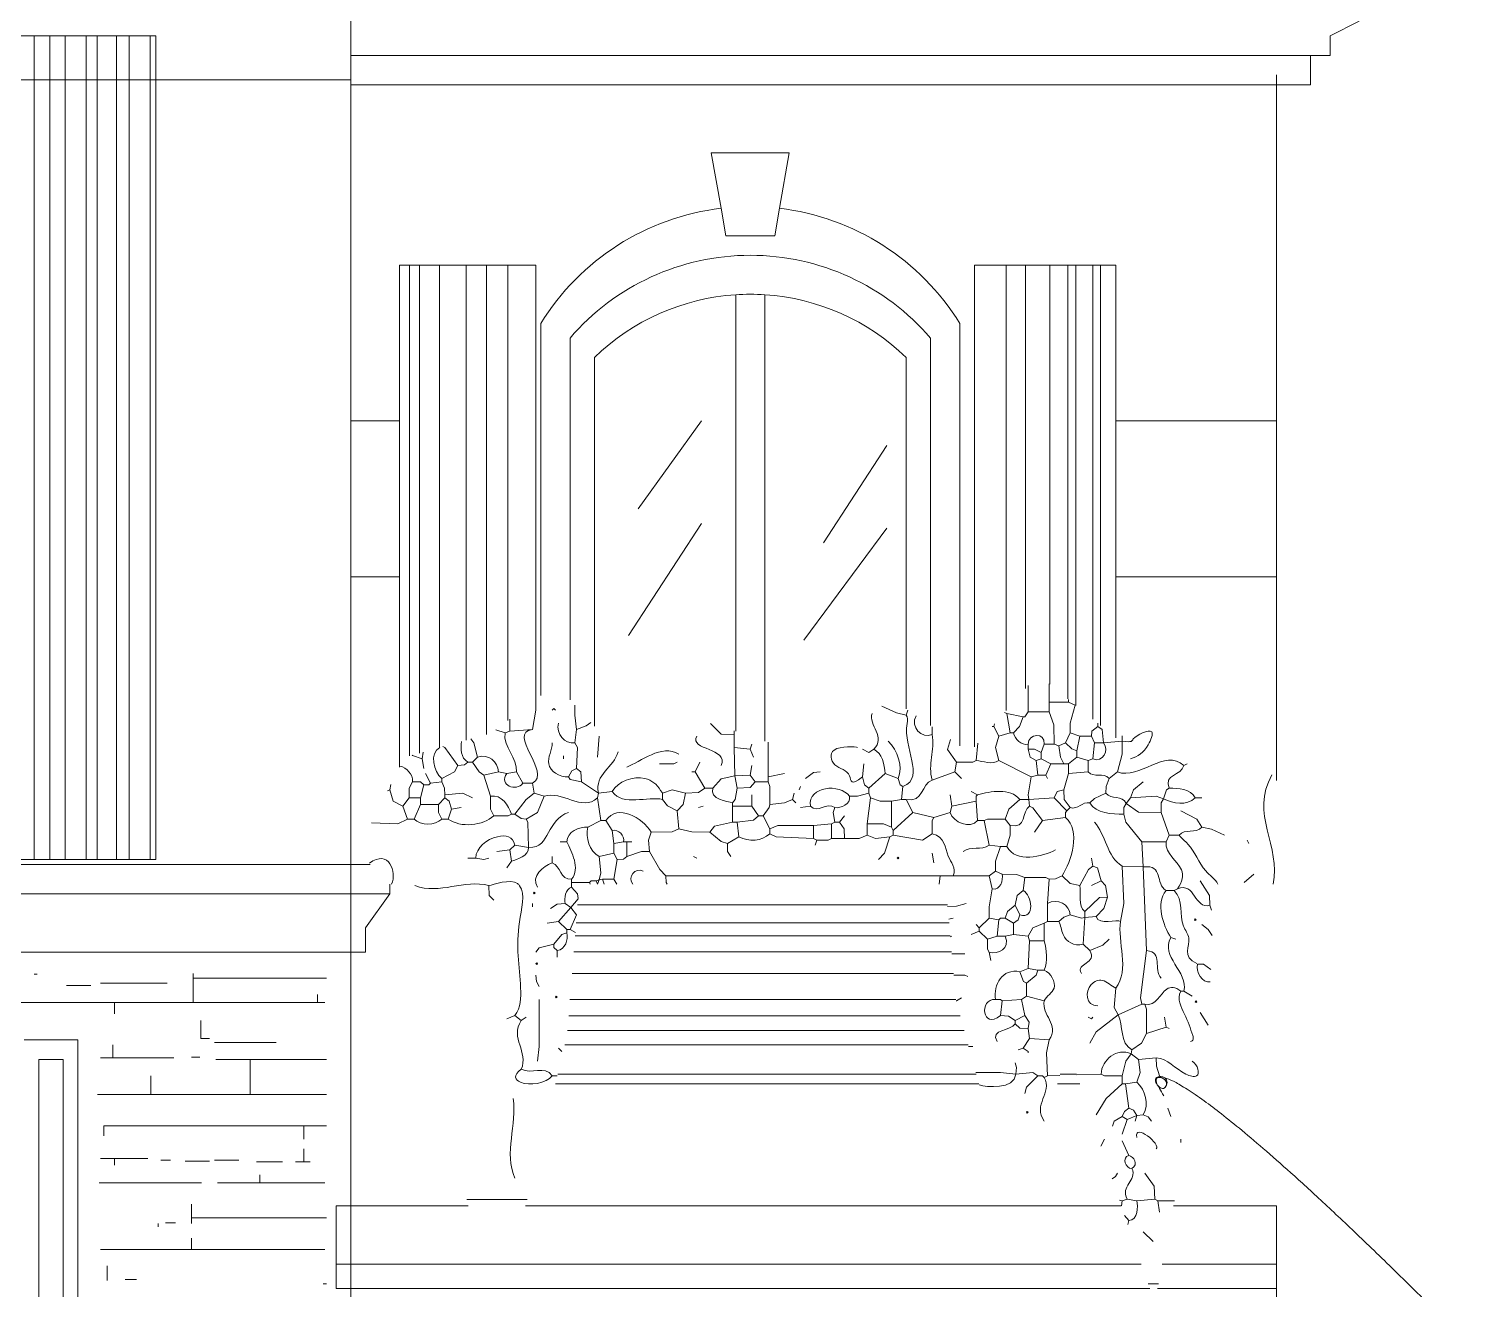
# Model space of a CAD drawing. Header units: millimetres. Extents: x 0 to 19989, y 0 to 8213.
# Drawn here: x 16492 to 19811, y 2804 to 5730 of the extents above; entities that cross this region are included whole.
import ezdxf

# ---------------------------------------------------------------- set-up
doc = ezdxf.new("R2010")
doc.units = ezdxf.units.MM
for name, color, linetype, lineweight in [('ARCH', 7, 'Continuous', 13), ('GLASS', 7, 'Continuous', 13), ('LOUVERS', 7, 'Continuous', 13), ('MASONRY', 7, 'Continuous', 13), ('PLANTS', 94, 'Continuous', 13), ('WINDOWS', 7, 'Continuous', 13)]:
    doc.layers.add(name, color=color, linetype=linetype, lineweight=lineweight)

msp = doc.modelspace()

# ---------------------------------------------------------------- linework, layer by layer
at = {"layer": 'ARCH', "color": 7, "lineweight": 13}
for p, q in [((17239.8, 5746.6), (17239.8, 5667.4)), ((19581.4, 5746.6), (19513.6, 5712.7)), ((19513.6, 5712.7), (19513.6, 5667.4)), ((17239.8, 5667.4), (19468.3, 5667.4)), ((17239.8, 5667.4), (17239.8, 5622.2)), ((19513.6, 5667.4), (19468.3, 5667.4)), ((19468.3, 5667.4), (19468.3, 5599.5)), ((16442.3, 5610.9), (16504.5, 5610.9)), ((16504.5, 5610.9), (16540.9, 5610.9)), ((16540.9, 5610.9), (16576.7, 5610.9)), ((16576.7, 5610.9), (16625.6, 5610.9)), ((16625.6, 5610.9), (16650.9, 5610.9)), ((16650.9, 5610.9), (16696.2, 5610.9)), ((16696.2, 5610.9), (16725.4, 5610.9)), ((16725.4, 5610.9), (16773.8, 5610.9)), ((16773.8, 5610.9), (16787.3, 5610.9)), ((16787.3, 5610.9), (17239.8, 5610.9)), ((17239.8, 5622.2), (17239.8, 5610.9)), ((17239.8, 5610.9), (17239.8, 5599.5)), ((19389.1, 5622.2), (19389.1, 5599.5)), ((17239.8, 5599.5), (17239.8, 4819)), ((19389.1, 5599.5), (17239.8, 5599.5)), ((19389.1, 5599.5), (19389.1, 4819)), ((19468.3, 5599.5), (19389.1, 5599.5)), ((17239.8, 4819), (17239.8, 4457)), ((17239.8, 4819), (17352.9, 4819)), ((19015.8, 4819), (19389.1, 4819)), ((19389.1, 4819), (19389.1, 4457)), ((17239.8, 4457), (17239.8, 3789.6)), ((17239.8, 4457), (17352.9, 4457)), ((19015.8, 4457), (19389.1, 4457)), ((19389.1, 4457), (19389.1, 3984.5)), ((15998.3, 3789.6), (17239.8, 3789.6)), ((17239.8, 3789.6), (17239.8, 3721.7)), ((17239.8, 3789.6), (17285.1, 3789.6)), ((17239.8, 3721.7), (15938.9, 3721.7)), ((17239.8, 3721.7), (17239.8, 3597.3)), ((17330.3, 3721.7), (17239.8, 3721.7)), ((17273.8, 3642.5), (17330.3, 3721.7)), ((17330.3, 3744.3), (17330.3, 3721.7)), ((17766.3, 3696.1), (18625.1, 3696.1)), ((17763, 3654.6), (18628.8, 3654.6)), ((17273.8, 3586), (17273.8, 3642.5)), ((17760.6, 3624.1), (18631.5, 3624.1)), ((15938.9, 3586), (17239.8, 3586)), ((17239.8, 3597.3), (17239.8, 3586)), ((17239.8, 3586), (17239.8, 2997.7)), ((17239.8, 3586), (17273.8, 3586)), ((17757.6, 3586.8), (18634.8, 3586.8)), ((17753.6, 3536.9), (18639.3, 3536.9)), ((17748.8, 3476.6), (18644.7, 3476.6)), ((17745.8, 3438.5), (18655, 3438.5)), ((17743, 3404.4), (18664.3, 3404.4)), ((16481.9, 3382.4), (16606.3, 3382.4)), ((16606.3, 3382.4), (16606.3, 2533.9)), ((17736.9, 3371.4), (18673.3, 3371.4)), ((16515.8, 3337.1), (16572.4, 3337.1)), ((16515.8, 2590.5), (16515.8, 3337.1)), ((16572.4, 3337.1), (16572.4, 2590.5)), ((17720.3, 3303.2), (18692, 3303.2)), ((18887.2, 3303.2), (18924.6, 3303.2)), ((18698.2, 3280.5), (17714.8, 3280.5)), ((18932.3, 3280.5), (18881, 3280.5)), ((17205.9, 2997.7), (17239.8, 2997.7)), ((17205.9, 2862), (17205.9, 2997.7)), ((17239.8, 2997.7), (17512.6, 2997.7)), ((17239.8, 2997.7), (17239.8, 2862)), ((17645.8, 2997.7), (19028.8, 2997.7)), ((19150, 2997.7), (19389.1, 2997.7)), ((19389.1, 2997.7), (19389.1, 2862)), ((17205.9, 2805.4), (17205.9, 2862)), ((17205.9, 2862), (17239.8, 2862)), ((17239.8, 2862), (19075.3, 2862)), ((17239.8, 2862), (17239.8, 2805.4)), ((19123.8, 2862), (19389.1, 2862)), ((19389.1, 2862), (19389.1, 2805.4)), ((17239.8, 2805.4), (17205.9, 2805.4)), ((17239.8, 2805.4), (17239.8, 2047.5)), ((19094.7, 2805.4), (17239.8, 2805.4)), ((19389.1, 2805.4), (19112.9, 2805.4)), ((19389.1, 2805.4), (19389.1, 2047.5))]:
    msp.add_line(p, q, dxfattribs=at)
at = {"layer": 'GLASS', "color": 7, "lineweight": 13}
for p, q in [((17907.2, 4615.4), (18054.3, 4819)), ((18337.1, 4536.2), (18484.2, 4762.4)), ((17884.6, 4321.3), (18054.3, 4581.4)), ((18291.9, 4310), (18484.2, 4570.1))]:
    msp.add_line(p, q, dxfattribs=at)
at = {"layer": 'LOUVERS', "color": 7, "lineweight": 13}
for p, q in [((16442.3, 5712.7), (16504.5, 5712.7)), ((16504.5, 5712.7), (16540.9, 5712.7)), ((16504.5, 5712.7), (16504.5, 5610.9)), ((16540.9, 5712.7), (16576.7, 5712.7)), ((16540.9, 5712.7), (16540.9, 5610.9)), ((16576.7, 5712.7), (16625.6, 5712.7)), ((16576.7, 5712.7), (16576.7, 5610.9)), ((16625.6, 5712.7), (16650.9, 5712.7)), ((16625.6, 5712.7), (16625.6, 5610.9)), ((16650.9, 5712.7), (16696.2, 5712.7)), ((16650.9, 5712.7), (16650.9, 5610.9)), ((16696.2, 5712.7), (16725.4, 5712.7)), ((16696.2, 5712.7), (16696.2, 5610.9)), ((16725.4, 5712.7), (16773.8, 5712.7)), ((16725.4, 5712.7), (16725.4, 5610.9)), ((16773.8, 5712.7), (16787.3, 5712.7)), ((16773.8, 5712.7), (16773.8, 5610.9)), ((16787.3, 5712.7), (16787.3, 5610.9)), ((16504.5, 5610.9), (16504.5, 3800.9)), ((16540.9, 5610.9), (16540.9, 3800.9)), ((16576.7, 5610.9), (16576.7, 3800.9)), ((16625.6, 5610.9), (16625.6, 3800.9)), ((16650.9, 5610.9), (16650.9, 3800.9)), ((16696.2, 5610.9), (16696.2, 3800.9)), ((16725.4, 5610.9), (16725.4, 3800.9)), ((16773.8, 5610.9), (16773.8, 3800.9)), ((16787.3, 5610.9), (16787.3, 3800.9)), ((17352.9, 5181), (17376.1, 5181)), ((17352.9, 4819), (17352.9, 5181)), ((17376.1, 5181), (17399.2, 5181)), ((17376.1, 5181), (17376.1, 4041.7)), ((17399.2, 5181), (17445.5, 5181)), ((17399.2, 5181), (17399.2, 4048.2)), ((17445.5, 5181), (17508.1, 5181)), ((17445.5, 5181), (17445.5, 4061)), ((17508.1, 5181), (17554.8, 5181)), ((17508.1, 5181), (17508.1, 4078.4)), ((17554.8, 5181), (17604.8, 5181)), ((17554.8, 5181), (17554.8, 4091.4)), ((17604.8, 5181), (17669.7, 5181)), ((17604.8, 5181), (17604.8, 4123.5)), ((17669.7, 5181), (17669.7, 4173.3)), ((18687.8, 5181), (18761.6, 5181)), ((18687.8, 4062.7), (18687.8, 5181)), ((18761.6, 5181), (18806.1, 5181)), ((18761.6, 5181), (18761.6, 4147)), ((18806.1, 5181), (18862.6, 5181)), ((18806.1, 5181), (18806.1, 4197.9)), ((18862.6, 5181), (18904.4, 5181)), ((18862.6, 5181), (18862.6, 4208.2)), ((18904.4, 5181), (18923.6, 5181)), ((18904.4, 5181), (18904.4, 4174.2)), ((18923.6, 5181), (18962.5, 5181)), ((18923.6, 5181), (18923.6, 4158.7)), ((18962.5, 5181), (18980.4, 5181)), ((18962.5, 5181), (18962.5, 4127)), ((18980.4, 5181), (19015.8, 5181)), ((18980.4, 5181), (18980.4, 4112.5)), ((19015.8, 5181), (19015.8, 4819)), ((17352.9, 4457), (17352.9, 4819)), ((19015.8, 4819), (19015.8, 4457)), ((17352.9, 4015.8), (17352.9, 4457)), ((19015.8, 4457), (19015.8, 4083.7)), ((16504.5, 3800.9), (16442.3, 3800.9)), ((16540.9, 3800.9), (16504.5, 3800.9)), ((16576.7, 3800.9), (16540.9, 3800.9)), ((16625.6, 3800.9), (16576.7, 3800.9)), ((16650.9, 3800.9), (16625.6, 3800.9)), ((16696.2, 3800.9), (16650.9, 3800.9)), ((16725.4, 3800.9), (16696.2, 3800.9)), ((16773.8, 3800.9), (16725.4, 3800.9)), ((16787.3, 3800.9), (16773.8, 3800.9))]:
    msp.add_line(p, q, dxfattribs=at)
at = {"layer": 'MASONRY', "color": 7, "lineweight": 13}
for p, q in [((16504.5, 3535.1), (16512.1, 3535.1)), ((16874.1, 3525.6), (16874.1, 3537)), ((16874.1, 3525.6), (16874.1, 3469.1)), ((17183.3, 3525.6), (16874.1, 3525.6)), ((16636.5, 3508.7), (16579.9, 3508.7)), ((16659.1, 3514.3), (16813.7, 3514.3)), ((17162.5, 3469.1), (17162.5, 3487.9)), ((16691.2, 3469.1), (16097.3, 3469.1)), ((16691.2, 3469.1), (16691.2, 3442.7)), ((16691.2, 3469.1), (16874.1, 3469.1)), ((17162.5, 3469.1), (16874.1, 3469.1)), ((17162.5, 3469.1), (17179.5, 3469.1)), ((16891.6, 3427.6), (16891.6, 3386.1)), ((16891.6, 3386.1), (16911.8, 3386.1)), ((16687.4, 3340.9), (16687.4, 3371)), ((16923.1, 3376.7), (17066.4, 3376.7)), ((16659.1, 3340.9), (16687.4, 3340.9)), ((16687.4, 3340.9), (16828.8, 3340.9)), ((16889.1, 3342.8), (16870.3, 3342.8)), ((17006, 3337.1), (16926.8, 3337.1)), ((17006, 3337.1), (17006, 3256.2)), ((17006, 3337.1), (17183.3, 3337.1)), ((16776, 3299.4), (16776, 3256.2)), ((16749.6, 3256.2), (16651.6, 3256.2)), ((16776, 3256.2), (16749.6, 3256.2)), ((17006, 3256.2), (16776, 3256.2)), ((17006, 3256.2), (17032.4, 3256.2)), ((17032.4, 3256.2), (17183.3, 3256.2)), ((16715.7, 3182.8), (16666.7, 3182.8)), ((16666.7, 3182.8), (16666.7, 3159.9)), ((16806.2, 3182.8), (16715.7, 3182.8)), ((17130.5, 3182.8), (16806.2, 3182.8)), ((17130.5, 3182.8), (17130.5, 3152.3)), ((17130.5, 3182.8), (17183.3, 3182.8)), ((17130.5, 3129.7), (17130.5, 3099.5)), ((16691.2, 3107.1), (16659.1, 3107.1)), ((16691.2, 3092), (16691.2, 3107.1)), ((16768.5, 3107.1), (16691.2, 3107.1)), ((16821.3, 3103.3), (16798.6, 3103.3)), ((16855.2, 3101.4), (16911.8, 3101.4)), ((16923.1, 3103.3), (16979.6, 3103.3)), ((17021.1, 3099.5), (17081.4, 3099.5)), ((17130.5, 3099.5), (17111.6, 3099.5)), ((17145.5, 3099.5), (17130.5, 3099.5)), ((17028.7, 3050.5), (17028.7, 3069.4)), ((16892.9, 3050.5), (16655.4, 3050.5)), ((17028.7, 3050.5), (16930.6, 3050.5)), ((17028.7, 3050.5), (17179.5, 3050.5)), ((16870.3, 2969.5), (16870.3, 3001.5)), ((16793, 2956.3), (16793, 2948.7)), ((16832.6, 2958.1), (16810, 2958.1)), ((16870.3, 2969.5), (16870.3, 2956.3)), ((17183.3, 2969.5), (16870.3, 2969.5)), ((16870.3, 2922.3), (16870.3, 2895.9)), ((16659.1, 2895.9), (16870.3, 2895.9)), ((17179.5, 2895.9), (16870.3, 2895.9)), ((16674.2, 2858.2), (16674.2, 2824.3)), ((16715.7, 2826.2), (16742.1, 2826.2)), ((17183.3, 2816.7), (17175.7, 2816.7))]:
    msp.add_line(p, q, dxfattribs=at)
at = {"layer": 'PLANTS', "color": 94, "lineweight": 13}
for points in [[(18812.2, 4144), (18812.2, 4204.9)], [(18861.2, 4209.3), (18861.2, 4166.7)], [(17662.1, 4102.6), (17669.7, 4147.8), (17669.7, 4173.3)], [(17714.9, 4147.8), (17711.2, 4151.6), (17707.4, 4147.8)], [(17764, 4102.6), (17760.2, 4136.5), (17760.2, 4159.4)], [(18472.8, 4157.2), (18506.8, 4141.3), (18529.4, 4136.5)], [(18906.5, 4166.7), (18861.2, 4166.7)], [(18861.2, 4144), (18861.2, 4166.7)], [(18906.5, 4172.6), (18906.5, 4166.7)], [(18921.6, 4159.1), (18906.5, 4166.7)], [(18921.6, 4159.1), (18910.4, 4117.6), (18910.3, 4095)], [(17609.3, 4126.9), (17609.3, 4098.8)], [(17764, 4102.6), (17786.6, 4111.2), (17797.1, 4119.6)], [(18129.7, 4091.3), (18099.5, 4092.5), (18075, 4117)], [(18533.3, 4148.2), (18529.4, 4136.5)], [(18763.2, 4140.3), (18757.4, 4142.2)], [(18763.2, 4140.3), (18800.9, 4132.7)], [(18770.7, 4095), (18763.2, 4140.3)], [(18800.9, 4132.7), (18792.3, 4110.1), (18778.3, 4095)], [(18800.9, 4132.7), (18804.7, 4132.7), (18812.2, 4144)], [(18812.2, 4144), (18861.2, 4144)], [(18872.6, 4068.6), (18872.4, 4113.9), (18861.2, 4144)], [(18974.4, 4110.1), (18974.4, 4117.4)], [(17598, 4095), (17576.9, 4102)], [(17598, 4095), (17609.3, 4098.8)], [(17662.1, 4102.6), (17609.3, 4098.8)], [(17764, 4102.6), (17760.2, 4072.4)], [(17813, 4038.5), (17816.7, 4087.5)], [(18129.7, 4091.3), (18129.7, 4100.1)], [(18129.7, 4091.3), (18129.7, 4061.1)], [(18589.7, 4091.3), (18589.7, 4109.4)], [(18729.3, 4110.1), (18733, 4110.1)], [(18733, 4110.1), (18734.3, 4115.9)], [(18733, 4110.1), (18744.3, 4087.5)], [(18744.3, 4087.5), (18737.1, 4061.1), (18744.3, 4030.9)], [(18770.7, 4095), (18744.3, 4087.5)], [(18770.7, 4095), (18778.3, 4095)], [(18910.3, 4095), (18898.9, 4072.4)], [(18910.3, 4095), (18932.9, 4087.5)], [(18932.9, 4087.5), (18925.3, 4053.5)], [(18959.3, 4087.5), (18932.9, 4087.5)], [(18974.4, 4110.1), (18960.5, 4098.8), (18959.3, 4087.5)], [(18966.8, 4072.4), (18959.3, 4087.5)], [(18974.4, 4110.1), (18984.5, 4102.6), (18987.6, 4072.4)], [(19030.9, 4088), (19030.9, 4076.2)], [(17405.7, 4034.7), (17407.9, 4050.6)], [(17453.8, 4063.3), (17458.4, 4060.9), (17488.7, 4019.6)], [(17533.9, 4038.5), (17525.3, 4072.4), (17518.7, 4081.4)], [(17760.2, 4072.4), (17766.5, 4061.1), (17764, 4012.1)], [(18129.7, 4061.1), (18167.4, 4057.3)], [(18131.6, 3995.1), (18129.7, 4061.1)], [(18171.2, 4068.6), (18167.4, 4057.3)], [(18175, 4038.5), (18167.4, 4057.3)], [(18208.9, 3993.2), (18208.9, 4008.3), (18209, 4073.6)], [(18454, 4057.3), (18442.7, 4049.9), (18427.6, 4057.3)], [(18646.3, 4027.1), (18624.9, 4056.5), (18632.5, 4080)], [(18695.4, 4071.4), (18691.6, 4030.9)], [(18812.2, 4057.3), (18812.2, 4068.6)], [(18812.2, 4057.3), (18827.3, 4057.2), (18842.4, 4049.8)], [(18812.2, 4057.3), (18817, 4038.6), (18831.1, 4030.9)], [(18842.4, 4049.8), (18849.9, 4068.6)], [(18872.6, 4068.6), (18849.9, 4068.6)], [(18872.6, 4068.6), (18883.9, 4064.9)], [(18883.9, 4064.9), (18898.9, 4072.4)], [(18895.2, 4023.4), (18887.8, 4038.5), (18883.9, 4064.9)], [(18898.9, 4072.4), (18914, 4058.4), (18925.3, 4053.5)], [(18925.3, 4038.5), (18925.3, 4053.5)], [(18966.8, 4072.4), (18963, 4034.7)], [(18966.8, 4072.4), (18987.6, 4072.4)], [(18987.6, 4072.4), (19030.9, 4076.2)], [(19019.6, 4004.5), (19030.8, 4046), (19030.9, 4076.2)], [(17405.7, 4034.7), (17383.3, 4042.4), (17382.6, 4043.6)], [(17405.7, 4034.7), (17409.5, 4012.1)], [(17451, 3989.4), (17481, 4004.7), (17488.7, 4019.6)], [(17511.3, 4027.1), (17503.8, 4020.8), (17488.7, 4019.6)], [(17522.6, 4027.1), (17511.3, 4027.1)], [(17533.9, 4038.5), (17522.6, 4027.1)], [(17549, 3997), (17537.9, 4004.5), (17522.6, 4027.1)], [(17733.8, 4042.2), (17733.8, 4034.7)], [(17997.7, 4027.1), (17990.2, 4023.5), (17956.3, 4023.4)], [(18039.2, 4004.5), (18050.5, 4027.1)], [(18171.2, 4019.6), (18167.4, 3997)], [(18427.6, 3993.2), (18431.4, 4023.4)], [(18642.5, 4004.5), (18646.3, 4027.1)], [(18691.6, 4030.9), (18684, 4027.3), (18646.3, 4027.1)], [(18744.3, 4030.9), (18819.8, 3993.2)], [(18831.1, 4030.9), (18842.4, 4034.7)], [(18834.8, 3997), (18831.1, 4030.9)], [(18842.4, 4049.8), (18842.4, 4034.7)], [(18865, 4023.4), (18842.4, 4034.7)], [(18865, 4023.4), (18853.7, 3997)], [(18895.2, 4023.4), (18865, 4023.4)], [(18895.2, 4023.4), (18906.5, 4023.4)], [(18925.3, 4038.5), (18906.5, 4023.4)], [(18906.5, 4023.4), (18906.5, 4000.8)], [(18951.7, 4030.9), (18925.3, 4038.5)], [(18951.7, 4030.9), (18963, 4034.7)], [(18951.7, 4030.9), (18951.7, 4004.5)], [(19181.7, 4023.4), (19174.2, 4019.6)], [(17413.3, 4000.8), (17424.6, 3978.1)], [(17451, 3981.9), (17451, 3989.4)], [(17549, 3997), (17583, 4004.5)], [(17549, 3997), (17564.1, 3948)], [(17601.8, 4000.8), (17583, 4004.5)], [(17624.4, 4004.5), (17601.8, 4000.8)], [(17624.4, 4004.5), (17639.5, 3978.1)], [(17764, 4012.1), (17752.8, 4007.2), (17745.1, 3993.2)], [(17775.3, 3981.9), (17749, 3986.9), (17745.1, 3993.2)], [(17775.3, 3981.9), (17774.1, 4004.5), (17764, 4012.1)], [(18031.7, 4004.5), (18039.2, 4004.5)], [(18061.8, 3966.8), (18039.2, 4004.5)], [(18131.6, 3995.1), (18099.5, 3988.2), (18080.7, 3966.8)], [(18131.6, 3995.1), (18167.4, 3997)], [(18131.6, 3995.1), (18137.3, 3966.8)], [(18167.4, 3997), (18178.7, 3981.9)], [(18208.9, 3993.2), (18246.6, 4000.8)], [(18208.9, 3993.2), (18208.9, 3981.9)], [(18329.6, 4004.5), (18314.5, 4003.5), (18295.6, 3989.4)], [(18427.6, 3993.2), (18432.6, 3974.4), (18442.7, 3966.8)], [(18480.4, 4000.8), (18442.7, 3966.8)], [(18480.4, 4000.8), (18510.6, 3989.4)], [(18510.6, 3989.4), (18515.5, 3974.5), (18521.9, 3970.6)], [(18642.5, 4004.5), (18589.7, 3985.7)], [(18642.5, 4004.5), (18657.6, 3989.4)], [(18814.1, 3940.4), (18812.4, 3951.7), (18819.8, 3993.2)], [(18834.8, 3997), (18819.8, 3993.2)], [(18834.8, 3997), (18853.7, 3997)], [(18857.5, 3989.4), (18853.7, 3997)], [(18895.2, 3963), (18906.5, 4000.8)], [(18951.7, 4004.5), (18906.5, 4000.8)], [(18993.2, 3955.5), (18993.4, 3970.6), (19000.8, 3989.4)], [(19019.6, 4004.5), (19000.8, 3989.4)], [(17325.3, 3960.5), (17330.3, 3963)], [(17332.8, 3975.6), (17330.3, 3963)], [(17360.5, 3925.3), (17338, 3936.7), (17330.3, 3963)], [(17375.6, 3944.2), (17375.7, 3966.8), (17383.1, 3981.9)], [(17409.5, 3974.4), (17402, 3981.7), (17383.1, 3981.9)], [(17409.5, 3974.4), (17402, 3944.2)], [(17409.5, 3974.4), (17420.8, 3974.4), (17424.6, 3978.1)], [(17451, 3981.9), (17424.6, 3978.1)], [(17451, 3981.9), (17457.5, 3966.8), (17458.5, 3951.7)], [(17522.6, 3944.2), (17500, 3955.4), (17458.5, 3951.7)], [(17458.5, 3944.2), (17458.5, 3951.7)], [(17665.9, 3955.5), (17647.2, 3940.4), (17620.7, 3906.5)], [(17662.1, 3978.1), (17639.5, 3978.1)], [(17662.1, 3978.1), (17665.9, 3955.5)], [(17665.9, 3955.5), (17688.5, 3948)], [(17814.9, 3955.5), (17775.3, 3981.9)], [(17814.9, 3955.5), (17813, 3944.2)], [(17814.9, 3955.5), (17846.9, 3959.3)], [(18016.6, 3955.5), (17986.4, 3963), (17963.8, 3955.5)], [(17963.8, 3940.4), (17963.8, 3955.5)], [(18016.6, 3955.5), (18011.6, 3929.1), (17997.7, 3914)], [(18016.6, 3955.5), (18046.8, 3956.6), (18061.8, 3966.8)], [(18061.8, 3966.8), (18080.7, 3966.8)], [(18137.3, 3966.8), (18132.3, 3940.4), (18125.9, 3932.9)], [(18137.3, 3966.8), (18167.3, 3968), (18178.7, 3981.9)], [(18171.2, 3951.7), (18171.2, 3925.3)], [(18208.9, 3981.9), (18178.7, 3981.9)], [(18212.7, 3929.1), (18212.5, 3970.6), (18208.9, 3981.9)], [(18269.2, 3955.5), (18265.5, 3940.4)], [(18284.3, 3970.6), (18280.5, 3963)], [(18442.7, 3955.5), (18416.3, 3948.1), (18397.4, 3948)], [(18442.7, 3955.5), (18442.7, 3966.8)], [(18446.5, 3944.2), (18442.7, 3955.5)], [(18518.1, 3940.4), (18521.9, 3970.6)], [(18631.2, 3951.7), (18635, 3925.3)], [(18695.3, 3951.7), (18680.2, 3959.3)], [(18695.3, 3951.7), (18691.6, 3948), (18691.6, 3936.7)], [(18895.2, 3963), (18880.1, 3959.1), (18872.6, 3944.2)], [(18895.2, 3963), (18896.2, 3940.4), (18910.3, 3921.6)], [(18993.2, 3955.5), (18966.8, 3943), (18955.5, 3932.9)], [(19049.8, 3944.2), (19057.5, 3963), (19079.9, 3981.9)], [(19127.1, 3942.3), (19133.9, 3962.9), (19140.3, 3966.8)], [(17375.6, 3944.2), (17360.5, 3925.3)], [(17371.8, 3895.2), (17360.5, 3925.3)], [(17375.6, 3944.2), (17402, 3944.2)], [(17386.9, 3895.2), (17402, 3929.1)], [(17402, 3929.1), (17402, 3944.2)], [(17402, 3929.1), (17443.4, 3929.1)], [(17458.5, 3944.2), (17443.4, 3929.1)], [(17451, 3895.2), (17443.6, 3910.3), (17443.4, 3929.1)], [(17458.5, 3944.2), (17468.6, 3936.6), (17473.6, 3917.8)], [(17466.1, 3895.2), (17473.6, 3917.8)], [(17496.2, 3921.6), (17473.6, 3917.8)], [(17571.6, 3902.7), (17564.3, 3917.8), (17564.1, 3948)], [(17647.1, 3895.2), (17673.3, 3910.4), (17688.5, 3948)], [(17820.5, 3891.4), (17813, 3944.2)], [(17963.8, 3940.4), (17975.1, 3925.5), (17997.7, 3914)], [(18046.8, 3921.6), (18058.1, 3925.3)], [(18125.9, 3925.3), (18125.9, 3932.9)], [(18171.2, 3925.3), (18125.9, 3925.3)], [(18125.9, 3887.6), (18125.9, 3925.3)], [(18186.3, 3902.7), (18171.2, 3925.3)], [(18212.7, 3929.1), (18211.5, 3921.6), (18197.6, 3902.7)], [(18212.7, 3929.1), (18246.6, 3933), (18265.5, 3940.4)], [(18273, 3932.9), (18265.5, 3940.4)], [(18306.9, 3925.3), (18284.3, 3921.6)], [(18363.5, 3921.6), (18359.7, 3910.3), (18363.5, 3887.6)], [(18446.5, 3944.2), (18438.9, 3883.9)], [(18446.5, 3944.2), (18469.1, 3936.8), (18495.5, 3936.7)], [(18518.1, 3940.4), (18495.5, 3936.7)], [(18495.5, 3876.3), (18495.5, 3936.7)], [(18529.4, 3940.4), (18518.1, 3940.4)], [(18529.4, 3940.4), (18544.5, 3910.3)], [(18635, 3925.3), (18631.2, 3910.3)], [(18691.6, 3936.7), (18635, 3925.3)], [(18695.3, 3891.4), (18691.6, 3936.7)], [(18793.4, 3940.4), (18768, 3917.8), (18759.4, 3895.2)], [(18793.4, 3940.4), (18814.1, 3940.4)], [(18814.1, 3940.4), (18872.6, 3944.2)], [(18816, 3925.3), (18814.1, 3940.4)], [(18846.2, 3891.4), (18823.4, 3921.4), (18816, 3925.3)], [(18902.7, 3914), (18872.6, 3944.2)], [(18910.3, 3921.6), (18902.7, 3914)], [(19040.3, 3931), (19034.9, 3921.6), (19034.7, 3906.5)], [(19040.3, 3931), (19049.8, 3944.2)], [(19040.3, 3931), (19068.6, 3911.3), (19121.4, 3910.3)], [(19127.1, 3942.3), (19110.1, 3948), (19049.8, 3944.2)], [(19127.1, 3942.3), (19121.6, 3932.9), (19121.4, 3910.3)], [(19200.6, 3944.2), (19215.7, 3944.2)], [(17371.8, 3895.2), (17349.2, 3884), (17288, 3886)], [(17371.8, 3895.2), (17386.9, 3895.2)], [(17451, 3895.2), (17466.1, 3895.2)], [(17613.1, 3906.5), (17605.6, 3902.9), (17571.6, 3902.7)], [(17613.1, 3906.5), (17620.7, 3906.5)], [(17647.1, 3895.2), (17635.7, 3896.2), (17620.7, 3906.5)], [(17647.1, 3895.2), (17650.7, 3887.6), (17652.7, 3829.2)], [(17820.5, 3891.4), (17790.3, 3876.3)], [(17831.8, 3891.4), (17820.5, 3891.4)], [(17846.9, 3868.8), (17831.8, 3891.4)], [(17997.7, 3914), (18001.5, 3872.5)], [(18125.9, 3887.6), (18084.5, 3878.9), (18073.2, 3865)], [(18137.3, 3887.6), (18125.9, 3887.6)], [(18137.3, 3887.6), (18175, 3892.6), (18186.3, 3902.7)], [(18137.3, 3887.6), (18141, 3853.7)], [(18197.6, 3902.7), (18186.3, 3902.7)], [(18197.6, 3902.7), (18212.7, 3872.5)], [(18363.5, 3887.6), (18356, 3883.9)], [(18374.8, 3887.6), (18363.5, 3887.6)], [(18386.1, 3902.7), (18374.8, 3887.6)], [(18374.8, 3887.6), (18385.1, 3872.5), (18386.1, 3849.9)], [(18544.5, 3910.3), (18499.2, 3868.8)], [(18593.5, 3898.9), (18544.5, 3910.3)], [(18593.5, 3898.9), (18589.9, 3891.4), (18589.7, 3861.2)], [(18593.5, 3898.9), (18631.2, 3910.3)], [(18710.4, 3891.4), (18695.3, 3891.4)], [(18710.4, 3891.4), (18718, 3895), (18759.4, 3895.2)], [(18721.7, 3834.8), (18710.4, 3891.4)], [(18770.7, 3880.1), (18759.4, 3895.2)], [(18827.3, 3865), (18846.2, 3891.4)], [(18898.9, 3898.9), (18846.2, 3891.4)], [(18898.9, 3898.9), (18898.9, 3910.3), (18902.7, 3914)], [(19034.7, 3906.5), (19039.7, 3887.6), (19076.2, 3842.4)], [(19140.3, 3857.5), (19121.4, 3910.3)], [(19215.7, 3876.3), (19204.4, 3895), (19166.7, 3914)], [(17846.9, 3868.8), (17850.7, 3838.6)], [(17937.4, 3865), (17931.1, 3846.2), (17933.6, 3819.8)], [(17937.4, 3865), (17986.4, 3865.2), (18001.5, 3872.5)], [(18001.5, 3872.5), (18031.7, 3865.2), (18073.2, 3865)], [(18114.6, 3838.6), (18099.5, 3843.4), (18073.2, 3865)], [(18141, 3853.7), (18114.6, 3838.6)], [(18314.5, 3880.1), (18231.5, 3879.9), (18212.7, 3872.5)], [(18212.7, 3861.2), (18212.7, 3872.5)], [(18314.5, 3849.9), (18227.8, 3853.8), (18212.7, 3861.2)], [(18314.5, 3880.1), (18356, 3883.9)], [(18314.5, 3849.9), (18314.5, 3880.1)], [(18356, 3849.9), (18356, 3883.9)], [(18438.9, 3857.5), (18420.1, 3850.1), (18386.1, 3849.9)], [(18438.9, 3883.9), (18476.6, 3883.7), (18495.5, 3876.3)], [(18438.9, 3883.9), (18438.9, 3857.5)], [(18491.7, 3853.7), (18457.8, 3850.1), (18438.9, 3857.5)], [(18491.7, 3853.7), (18479.2, 3816), (18465.3, 3800.9)], [(18491.7, 3853.7), (18499.2, 3857.5)], [(18499.2, 3868.8), (18495.5, 3876.3)], [(18499.2, 3857.5), (18499.2, 3868.8)], [(18499.2, 3857.5), (18567.1, 3846.3), (18589.7, 3861.2)], [(18770.7, 3880.1), (18770.6, 3857.5), (18763.2, 3831.1)], [(19132.7, 3842.4), (19140.3, 3857.5)], [(19140.3, 3857.5), (19162.9, 3857.5)], [(19268.5, 3857.5), (19238.3, 3871.5), (19215.7, 3876.3)], [(17609.3, 3823.5), (17579.2, 3819.8)], [(17609.3, 3823.5), (17620.7, 3834.8)], [(17609.3, 3823.5), (17613.1, 3797.1)], [(17652.7, 3829.2), (17620.7, 3834.8)], [(17726.2, 3842.4), (17741.3, 3842.4)], [(17850.7, 3838.6), (17873.3, 3842.4)], [(17850.7, 3816), (17850.7, 3838.6)], [(17880.8, 3842.4), (17873.3, 3842.4)], [(17892.2, 3842.4), (17880.8, 3842.4)], [(17880.8, 3842.4), (17880.8, 3808.4)], [(17933.6, 3819.8), (17914.8, 3819.6), (17880.8, 3808.4)], [(17971.3, 3763.2), (17957.5, 3778.3), (17933.6, 3819.8)], [(18122.2, 3808.4), (18114.8, 3819.8), (18114.6, 3838.6)], [(18314.5, 3849.9), (18322, 3846.2)], [(18318.3, 3834.8), (18322, 3846.2)], [(18322, 3846.2), (18348.4, 3846.3), (18356, 3849.9)], [(18386.1, 3849.9), (18356, 3849.9)], [(18721.7, 3834.8), (18748.1, 3831.1)], [(18736.8, 3774.5), (18737, 3797.1), (18748.1, 3831.1)], [(18763.2, 3831.1), (18748.1, 3831.1)], [(19132.7, 3842.4), (19076.2, 3842.4)], [(19076.2, 3842.4), (19079.9, 3783.9)], [(19325, 3838.6), (19321.3, 3846.2)], [(17511.3, 3804.7), (17530.2, 3804.7)], [(17560.3, 3804.7), (17549, 3800.9), (17530.2, 3804.7)], [(17613.1, 3797.1), (17601.8, 3782.1)], [(17707.4, 3808.4), (17707.4, 3793.4)], [(17816.7, 3808.4), (17850.7, 3816)], [(17816.7, 3753.8), (17820.2, 3770.7), (17816.7, 3808.4)], [(17850.7, 3816), (17858.2, 3800.9)], [(17850.7, 3755.7), (17858.2, 3800.9)], [(17880.8, 3808.4), (17873.3, 3802.1), (17858.2, 3800.9)], [(18035.4, 3808.4), (18043, 3804.7)], [(18593.5, 3793.4), (18589.7, 3816)], [(18963, 3785.8), (18952.8, 3778.3), (18932.9, 3740.6)], [(18963, 3785.8), (18959.3, 3804.7)], [(18981.9, 3751.9), (18973.3, 3781.9), (18963, 3785.8)], [(19027.1, 3657.6), (19034.7, 3699.1), (19030.9, 3785.8)], [(19030.9, 3785.8), (19079.9, 3783.9)], [(17752.6, 3748.1), (17752.6, 3755.7)], [(17809.2, 3751.9), (17797.9, 3751.9), (17794.1, 3748.1)], [(17816.7, 3753.8), (17809.2, 3751.9)], [(17813, 3744.3), (17809.2, 3751.9)], [(17816.7, 3753.8), (17813, 3744.3)], [(17824.3, 3755.7), (17816.7, 3753.8)], [(17824.3, 3755.7), (17850.7, 3755.7)], [(17824.3, 3755.7), (17828.1, 3744.3)], [(17857.7, 3744.3), (17850.7, 3755.7)], [(17971.3, 3763.2), (17972.4, 3748.1), (17974.1, 3744.3)], [(18606.2, 3744.3), (18608.6, 3763.2)], [(18638.8, 3763.2), (18631.2, 3763.2), (18608.6, 3763.2)], [(18736.8, 3774.5), (18721.7, 3763.2)], [(18729.3, 3733), (18721.7, 3763.2)], [(18736.8, 3774.5), (18751.9, 3767)], [(18804.7, 3759.4), (18785.8, 3766.8), (18751.9, 3767)], [(18804.7, 3759.4), (18800.9, 3729.3)], [(18804.7, 3759.4), (18853.7, 3759.3), (18861.2, 3755.7)], [(18857.5, 3699.1), (18861.2, 3755.7)], [(18891.4, 3763.2), (18876.3, 3756.7), (18861.2, 3755.7)], [(18891.4, 3763.2), (18910.3, 3745.5), (18932.9, 3740.6)], [(18981.9, 3751.9), (18959.3, 3740.6)], [(18981.9, 3751.9), (18992, 3740.6), (18997, 3714.2)], [(19087.5, 3589.7), (19079.9, 3783.9)], [(19211.9, 3751.9), (19233.3, 3717.9), (19234.5, 3695.3)], [(19336.4, 3767), (19313.7, 3748.1)], [(17560.3, 3740.6), (17561.5, 3717.9), (17571.6, 3706.6)], [(17752.6, 3748.1), (17794.1, 3748.1)], [(17752.6, 3748.1), (17752.6, 3736.8)], [(17767.5, 3711.1), (17766.5, 3721.7), (17752.6, 3736.8)], [(17794.1, 3748.1), (17795.4, 3744.3)], [(18729.3, 3733), (18721.9, 3691.6), (18721.7, 3665.2)], [(18782.1, 3695.3), (18787, 3717.9), (18800.9, 3729.3)], [(19132.7, 3729.3), (19151.6, 3729.3)], [(19159.1, 3733), (19151.6, 3729.3)], [(17662.1, 3699.1), (17662.1, 3691.6)], [(17737.6, 3699.1), (17718.7, 3697.9), (17703.6, 3687.8)], [(17750.8, 3689.7), (17722.5, 3657.6)], [(17750.8, 3689.7), (17737.6, 3699.1)], [(17750.8, 3689.7), (17767.4, 3710.3)], [(17750.8, 3689.7), (17764, 3672.7)], [(18668.9, 3699.1), (18646.3, 3692.8), (18625.4, 3692.1)], [(18759.4, 3665.2), (18764.3, 3680.2), (18782.1, 3695.3)], [(18793.4, 3672.7), (18782.1, 3695.3)], [(18857.5, 3657.6), (18857.5, 3699.1)], [(18944.2, 3680.2), (18978.1, 3713), (18997, 3714.2)], [(18970.6, 3668.9), (18988.4, 3687.8), (18997, 3714.2)], [(19238.3, 3684), (19234.5, 3695.3)], [(17696.1, 3653.8), (17722.5, 3657.6)], [(17722.5, 3657.6), (17741.3, 3638.8)], [(17748.9, 3638.8), (17764, 3672.7)], [(18638.8, 3665.2), (18628, 3663.1)], [(18699.1, 3642.5), (18721.7, 3665.2)], [(18744.3, 3661.4), (18721.7, 3665.2)], [(18740.6, 3623.7), (18744.3, 3661.4)], [(18759.4, 3665.2), (18748.1, 3665.2), (18744.3, 3661.4)], [(18759.4, 3665.2), (18778.3, 3653.8)], [(18793.4, 3672.7), (18789.4, 3661.4), (18778.3, 3653.8)], [(18778.3, 3653.8), (18778.3, 3627.5)], [(18849.9, 3653.8), (18823.7, 3642.4), (18812.2, 3623.7)], [(18857.5, 3657.6), (18849.9, 3653.8)], [(18849.9, 3612.4), (18849.9, 3653.8)], [(18857.5, 3657.6), (18883.9, 3657.6)], [(18910.3, 3672.7), (18895.2, 3667.7), (18883.9, 3657.6)], [(18944.2, 3667), (18936.6, 3665.4), (18910.3, 3672.7)], [(18944.2, 3667), (18940.4, 3604.8)], [(18944.2, 3667), (18944.2, 3680.2)], [(18944.2, 3667), (18970.6, 3668.9)], [(17741.3, 3631.2), (17730, 3627.3), (17711.2, 3604.8)], [(17748.9, 3638.8), (17741.3, 3638.8)], [(17741.3, 3631.2), (17741.3, 3638.8)], [(17748.9, 3638.8), (17761.2, 3632)], [(18635, 3623.7), (18631.7, 3622.1)], [(18680.2, 3627.5), (18699.1, 3635)], [(18699.1, 3642.5), (18691.6, 3650.1)], [(18699.1, 3642.5), (18699.1, 3635)], [(18717.9, 3616.1), (18699.1, 3635)], [(18740.6, 3623.7), (18717.9, 3616.1)], [(18740.6, 3623.7), (18759.4, 3623.7)], [(18759.4, 3623.7), (18778.3, 3627.5)], [(18778.3, 3627.5), (18812.2, 3623.7)], [(18816, 3612.4), (18812.2, 3623.7)], [(19144, 3619.9), (19155.4, 3616.1)], [(19240, 3624.9), (19230.6, 3638.8), (19215.7, 3650.1)], [(17669.7, 3586), (17677.2, 3596.1), (17711.2, 3604.8)], [(17718.7, 3589.7), (17711.2, 3597.3), (17711.2, 3604.8)], [(17718.7, 3589.7), (17718.7, 3574.7)], [(18717.9, 3616.1), (18718.1, 3593.5), (18721.7, 3586)], [(18725.5, 3567.1), (18721.7, 3586)], [(18812.2, 3548.3), (18816, 3612.4)], [(18849.9, 3612.4), (18816, 3612.4)], [(18955.5, 3589.7), (18940.4, 3604.8)], [(18955.5, 3589.7), (18985.7, 3602.1), (19000.8, 3616.1)], [(19076.2, 3465.3), (19073.6, 3480.4), (19087.5, 3589.7)], [(18665.2, 3582.2), (18635.3, 3582.2)], [(19205.6, 3558.4), (19219.5, 3558.5), (19236.5, 3545.7)], [(17669.7, 3533.2), (17670.7, 3518.1), (17677.2, 3506.8)], [(18672.7, 3529.4), (18665.2, 3533), (18639.7, 3533.2)], [(18793.4, 3540.7), (18812.2, 3548.3)], [(18793.4, 3540.7), (18802.1, 3518.3), (18808.4, 3514.3)], [(18808.4, 3514.3), (18830.9, 3533.2), (18834.8, 3544.5)], [(18812.2, 3548.3), (18834.8, 3544.5)], [(18849.9, 3544.5), (18834.8, 3544.5)], [(18808.4, 3514.3), (18808.4, 3484.2)], [(19021.5, 3440.8), (19012.2, 3457.8), (19015.8, 3503)], [(19174.2, 3495.5), (19166.7, 3495.5)], [(19174.2, 3495.5), (19193.1, 3484.2)], [(17673.5, 3333.3), (17677.2, 3367.3), (17677.2, 3476.6)], [(18645.5, 3473), (18646.3, 3473), (18657.6, 3480.4)], [(18736.8, 3476.6), (18748.1, 3476.6), (18751.9, 3472.9)], [(18748.1, 3438.9), (18751.9, 3472.9)], [(18797.1, 3476.6), (18751.9, 3472.9)], [(18797.1, 3476.6), (18808.4, 3484.2)], [(18797.1, 3476.6), (18804.7, 3438.9)], [(18849.9, 3472.9), (18808.4, 3484.2)], [(19021.5, 3440.8), (19076.2, 3465.3)], [(19083.7, 3465.3), (19076.2, 3465.3)], [(19083.7, 3465.3), (19087.3, 3454), (19087.5, 3397.4)], [(17601.8, 3431.4), (17620.7, 3438.9)], [(17635.7, 3427.6), (17620.7, 3438.9)], [(17635.7, 3427.6), (17647.1, 3435.1)], [(18748.1, 3438.9), (18767, 3437.7), (18782.1, 3427.6)], [(18782.1, 3427.6), (18804.7, 3438.9)], [(18782.1, 3427.6), (18782.1, 3420.1)], [(18812.2, 3408.7), (18793.4, 3410), (18782.1, 3420.1)], [(18812.2, 3408.7), (18814.9, 3423.8), (18804.7, 3438.9)], [(18963, 3435.1), (18959.3, 3431.4), (18951.7, 3435.1)], [(19021.5, 3440.8), (18970.6, 3401.2), (18955.5, 3374.8)], [(19129, 3435.1), (19132.7, 3412.5)], [(19230.8, 3416.4), (19211.9, 3446.5)], [(18800.9, 3363.5), (18816, 3386.1)], [(18812.2, 3408.7), (18816, 3386.1)], [(18816, 3386.1), (18861.2, 3382.4)], [(19087.5, 3397.4), (19076, 3375), (19053.5, 3359.7)], [(19087.5, 3397.4), (19132.7, 3412.5)], [(19132.7, 3412.5), (19140.3, 3408.7)], [(17722.5, 3363.5), (17730, 3356)], [(18674.4, 3367.3), (18684, 3367.3)], [(18789.6, 3359.7), (18800.9, 3363.5)], [(18800.9, 3363.5), (18812.2, 3356), (18812.2, 3352.2)], [(18857.5, 3299.4), (18854.9, 3352.2), (18861.2, 3382.4)], [(19051.7, 3350.3), (19053.5, 3359.7)], [(18783.9, 3303.2), (18785.7, 3318.3), (18782.1, 3329.6)], [(19030.9, 3299.4), (19039.5, 3333.3), (19051.7, 3350.3)], [(19051.7, 3350.3), (19068.6, 3337.1)], [(19064.9, 3284.3), (19072.3, 3306.9), (19068.6, 3337.1)], [(19110.1, 3340.9), (19068.6, 3337.1)], [(19110.1, 3340.9), (19110.3, 3322), (19117.6, 3299.4)], [(17719.4, 3299.4), (17707.4, 3299.4)], [(18783.9, 3303.2), (18748.1, 3306.9), (18690.9, 3306.9)], [(18783.9, 3303.2), (18823.5, 3306.8), (18834.8, 3299.4)], [(18834.8, 3299.4), (18808.6, 3273), (18804.7, 3257.9)], [(18834.8, 3299.4), (18846.2, 3299.4), (18849.9, 3295.6)], [(18857.5, 3299.4), (18849.9, 3295.6)], [(18857.5, 3299.4), (18886.4, 3300.3)], [(18925.2, 3301.4), (18981.9, 3303.2)], [(19030.9, 3299.4), (18989.4, 3299.5), (18981.9, 3303.2)], [(19030.9, 3299.4), (19030.9, 3280.5)], [(18970.6, 3208.9), (18993.4, 3246.6), (19030.9, 3280.5)], [(19038.5, 3280.5), (19030.9, 3280.5)], [(19038.5, 3280.5), (19064.9, 3284.3)], [(19038.5, 3280.5), (19046, 3224)], [(19046, 3224), (19035.9, 3216.3), (19030.9, 3205.1)], [(19064.9, 3207), (19057.2, 3219.2), (19046, 3224)], [(19144, 3205.1), (19136.5, 3224)], [(19008.3, 3182.5), (19012.2, 3193.8), (19030.9, 3205.1)], [(19042.2, 3197.6), (19030.9, 3205.1)], [(19042.2, 3197.6), (19030.9, 3163.7)], [(19064.9, 3207), (19042.2, 3197.6)], [(19064.9, 3207), (19061.1, 3193.8)], [(19064.9, 3207), (19079.9, 3208.9)], [(19079.9, 3208.9), (19091.1, 3203.9), (19098.8, 3193.8)], [(18989.4, 3152.3), (18981.3, 3136.1)], [(19030.9, 3148.6), (19046, 3114.6)], [(19166.7, 3144.8), (19166.7, 3152.3)], [(19019.6, 3073.2), (19015.7, 3065.8), (19007.2, 3060.5)], [(19106.3, 3012.8), (19105.1, 3043), (19083.7, 3073.2)], [(17509, 3012.2), (17649.3, 3011.9)], [(19030.9, 3009), (19024.3, 3010.7)], [(19030.9, 3009), (19028.9, 2997.2)], [(19030.9, 3009), (19042.2, 3012.8)], [(19042.2, 3012.8), (19064.9, 3009)], [(19064.9, 3009), (19106.3, 3012.8)], [(19106.3, 3012.8), (19113.9, 3009)], [(19152.2, 3009), (19113.9, 3009)], [(19113.9, 3009), (19117.6, 2982.7)], [(19036.5, 2975.2), (19046, 2963.8)], [(19043.7, 2954.2), (19046, 2963.8)], [(19102.6, 2914.8), (19079.9, 2937.4)], [(19115.1, 2816.7), (19090.8, 2816.7)]]:
    msp.add_lwpolyline(points, dxfattribs=at)
for points in [[(18508.7, 3804.7), (18510.6, 3806.6), (18512.4, 3804.7), (18510.6, 3802.8)], [(17664, 3723.6), (17665.9, 3725.5), (17667.8, 3723.6), (17665.9, 3721.7)], [(19198.7, 3661.4), (19200.6, 3663.3), (19202.5, 3661.4), (19200.6, 3659.5)], [(17669.7, 3559.6), (17671.6, 3561.5), (17673.5, 3559.6), (17671.6, 3557.7)], [(17714.9, 3482.3), (17716.8, 3484.2), (17718.7, 3482.3), (17716.8, 3480.4)], [(19200.6, 3471), (19202.5, 3472.9), (19204.4, 3471), (19202.5, 3469.1)], [(18808.4, 3214.6), (18810.3, 3216.4), (18812.2, 3214.6), (18810.3, 3212.7)]]:
    msp.add_lwpolyline(points, close=True, dxfattribs=at)
for points in [[(17722.5, 4117.6), (17714.7, 4093.9), (17736.8, 4067.6), (17760.2, 4072.4)], [(18454, 4057.3), (18483.4, 4084.2), (18441.1, 4113.9), (18450.2, 4140.3)], [(18589.7, 4091.3), (18565.1, 4080.2), (18538.3, 4109.2), (18552.4, 4135)], [(17598, 4095), (17593.3, 4060.5), (17627, 4038.4), (17624.4, 4004.5)], [(17662.1, 3978.1), (17707.1, 4002.8), (17600.6, 4096.3), (17662.1, 4102.6)], [(18043, 4087.5), (18024.4, 4055.2), (18119.3, 4059.3), (18099.5, 4019.6)], [(18589.7, 4091.3), (18596.3, 4055.4), (18579.1, 4021.1), (18589.7, 3985.7)], [(18812.2, 4068.6), (18796.3, 4066.5), (18781.8, 4080.2), (18778.3, 4095)], [(18812.2, 4068.6), (18813.2, 4094.2), (18852.7, 4098.2), (18849.9, 4068.6)], [(17446.7, 4061.4), (17420.9, 4048.5), (17433.2, 4004.7), (17451, 3989.4)], [(17511.3, 4027.1), (17494.6, 4037.6), (17495.2, 4058.7), (17497.1, 4075.4)], [(17860.8, 4051.1), (17851, 4015.1), (17805, 3999.5), (17814.9, 3955.5)], [(18001.5, 4046), (17961.6, 4070.4), (17912, 4027.8), (17880.8, 4015.8)], [(18480.4, 4000.8), (18479.3, 4021.2), (18473.9, 4048), (18454, 4057.3)], [(18487.9, 4076.2), (18508.5, 4054), (18523.4, 4018), (18510.6, 3989.4)], [(18987.6, 4072.4), (19002.1, 4054.8), (18984.7, 4024.8), (18963, 4034.7)], [(19019.6, 4004.5), (19071.2, 3985.6), (19130.1, 4060.2), (19174.2, 4019.6)], [(17354.1, 4018.1), (17370, 4013.7), (17384.2, 3999.6), (17383.1, 3981.9)], [(17533.9, 4038.5), (17558.9, 4047.9), (17582, 4027.9), (17583, 4004.5)], [(18691.6, 4030.9), (18708, 4029.9), (18728.9, 4020.2), (18744.3, 4030.9)], [(19140.3, 3966.8), (19126, 3998.7), (19168.2, 3995.8), (19174.2, 4019.6)], [(17639.5, 3978.1), (17624.7, 3958), (17582.1, 3973.8), (17601.8, 4000.8)], [(18529.4, 3940.4), (18570, 3932.2), (18563.8, 3977.2), (18589.7, 3985.7)], [(18951.7, 4004.5), (18965.2, 3990.2), (18986.7, 4003.9), (19000.8, 3989.4)], [(19381.6, 3744.3), (19400.3, 3830.7), (19326.5, 3908), (19378.5, 3997.6)], [(17613.1, 3906.5), (17606, 3926.9), (17590.3, 3952.9), (17564.1, 3948)], [(17688.5, 3948), (17730.7, 3962.4), (17775.5, 3910.9), (17813, 3944.2)], [(17963.8, 3940.4), (17929.5, 3949.5), (17871.9, 3923.1), (17846.9, 3959.3)], [(18080.7, 3966.8), (18071.5, 3941.3), (18115.1, 3935.3), (18125.9, 3932.9)], [(18306.9, 3925.3), (18301.4, 3971.9), (18375.8, 3978.5), (18397.4, 3948)], [(18793.4, 3940.4), (18770.9, 3968.6), (18724.5, 3959.1), (18695.3, 3951.7)], [(19040.3, 3931), (19031.6, 3952.5), (19004.9, 3939.1), (18993.2, 3955.5)], [(19200.6, 3944.2), (19190.5, 3965.9), (19160.7, 3966.8), (19140.3, 3966.8)], [(17937.4, 3865), (17916.2, 3897.7), (17860.8, 3932.6), (17831.8, 3891.4)], [(18306.9, 3925.3), (18323.2, 3906.8), (18344.7, 3936.5), (18363.5, 3921.6)], [(18363.5, 3921.6), (18376.8, 3919.8), (18401.9, 3929.9), (18397.4, 3948)], [(18770.7, 3880.1), (18810.8, 3871.7), (18795.7, 3913.1), (18816, 3925.3)], [(18955.5, 3932.9), (18938.5, 3935.9), (18927.7, 3916.4), (18910.3, 3921.6)], [(18955.5, 3932.9), (18970.4, 3907.8), (19007.3, 3906.6), (19034.7, 3906.5)], [(19127.1, 3942.3), (19149.7, 3931.2), (19180.1, 3925.2), (19200.6, 3944.2)], [(17386.9, 3895.2), (17402.5, 3879.5), (17435.5, 3879.2), (17451, 3895.2)], [(17466.1, 3895.2), (17494, 3873.8), (17548, 3879.8), (17571.6, 3902.7)], [(18695.3, 3891.4), (18676.9, 3871.5), (18639.2, 3886.9), (18631.2, 3910.3)], [(18891.4, 3763.2), (18913.1, 3797.9), (18935.4, 3867.4), (18898.9, 3898.9)], [(18966.8, 3887.6), (18991.9, 3860.5), (18995.3, 3806.9), (19030.9, 3785.8)], [(17741.3, 3842.4), (17742.1, 3866), (17770.4, 3877.5), (17790.3, 3876.3)], [(17816.7, 3808.4), (17793.7, 3820.8), (17784.8, 3852), (17790.3, 3876.3)], [(17846.9, 3868.8), (17861.3, 3871.6), (17876.1, 3856.7), (17873.3, 3842.4)], [(18212.7, 3861.2), (18194.1, 3843.2), (18163.6, 3841.8), (18141, 3853.7)], [(19162.9, 3857.5), (19175.5, 3874.8), (19202.2, 3859.4), (19215.7, 3876.3)], [(17334.1, 3744.3), (17348.6, 3771.4), (17327.6, 3826.3), (17283.4, 3792.9)], [(17652.7, 3829.2), (17653.2, 3809.5), (17626.1, 3802.1), (17613.1, 3797.1)], [(17752.6, 3755.7), (17772.9, 3781.3), (17752.9, 3818.2), (17741.3, 3842.4)], [(18721.7, 3834.8), (18703.7, 3820.9), (18679.3, 3833.9), (18661.4, 3819.8)], [(18763.2, 3831.1), (18784, 3792.2), (18845.8, 3808.1), (18876.3, 3823.5)], [(17673.5, 3736.8), (17657.6, 3764.1), (17686, 3784.8), (17707.4, 3793.4)], [(17752.6, 3755.7), (17724.6, 3753.5), (17728.3, 3787.3), (17707.4, 3793.4)], [(19132.7, 3729.3), (19106.7, 3744.5), (19127.8, 3789.9), (19079.9, 3783.9)], [(17560.3, 3740.6), (17503.1, 3756), (17446.5, 3719.1), (17388.5, 3740.6)], [(17894.9, 3744.3), (17881, 3761.3), (17900.9, 3783.2), (17918.6, 3774.5)], [(17971.3, 3763.2), (18183.8, 3763.2), (18396.2, 3763.2), (18608.6, 3763.2)], [(18638.8, 3763.2), (18666.4, 3763.2), (18694.1, 3763.2), (18721.7, 3763.2)], [(18729.3, 3733), (18747.3, 3727.9), (18755.8, 3754.9), (18751.9, 3767)], [(17737.6, 3699.1), (17735.1, 3711.2), (17737.3, 3733), (17752.6, 3736.8)], [(18793.4, 3672.7), (18829.8, 3662), (18821.8, 3718.7), (18800.9, 3729.3)], [(18944.2, 3680.2), (18926.9, 3694.4), (18935.6, 3722.5), (18932.9, 3740.6)], [(19132.7, 3729.3), (19108.9, 3697.8), (19124.6, 3650.2), (19144, 3619.9)], [(19159.1, 3733), (19200.7, 3750.5), (19198, 3684.2), (19234.5, 3695.3)], [(18857.5, 3699.1), (18880, 3712.7), (18909.1, 3696.3), (18910.3, 3672.7)], [(19027.1, 3657.6), (19019.7, 3664), (18977, 3647), (18970.6, 3668.9)], [(19027.1, 3657.6), (19018.7, 3611.9), (19049.8, 3544.9), (19015.8, 3503)], [(17718.7, 3589.7), (17738.9, 3592.7), (17744.8, 3614.8), (17741.3, 3631.2)], [(18759.4, 3623.7), (18772.1, 3593.1), (18741.9, 3581.3), (18721.7, 3586)], [(19174.2, 3495.5), (19184.7, 3540.4), (19118.1, 3577.1), (19144, 3619.9)], [(18849.9, 3612.4), (18855, 3590.5), (18859.1, 3565.8), (18849.9, 3544.5)], [(18936.7, 3537), (18920.4, 3560.7), (18975.2, 3559.8), (18955.5, 3589.7)], [(19087.5, 3589.7), (19127.2, 3587.7), (19102, 3545.5), (19121.4, 3525.6)], [(19235.3, 3517.2), (19216.9, 3513.5), (19200.7, 3541.4), (19205.6, 3558.4)], [(18793.4, 3540.7), (18752.2, 3549.3), (18731.1, 3509.9), (18736.8, 3476.6)], [(18748.1, 3438.9), (18705.7, 3404), (18697.3, 3479.2), (18736.8, 3476.6)], [(18849.9, 3472.9), (18843.2, 3440), (18885.8, 3418.8), (18861.2, 3382.4)], [(17635.7, 3314.5), (17653.2, 3354.9), (17608.8, 3386.7), (17635.7, 3427.6)], [(18740.6, 3378.6), (18722.6, 3409), (18772.9, 3402), (18782.1, 3420.1)], [(19021.5, 3440.8), (19033.5, 3416.1), (19024.9, 3374.9), (19053.5, 3359.7)], [(19051.7, 3350.3), (19018.7, 3365.2), (18983, 3336.4), (18981.9, 3303.2)], [(17635.7, 3314.5), (17658.7, 3301.9), (17690.1, 3324.6), (17707.4, 3299.4)], [(18783.9, 3303.2), (18780, 3266.8), (18715.1, 3272.6), (18698.8, 3278.3)], [(18849.9, 3193.8), (18821.7, 3231.4), (18870, 3260.1), (18849.9, 3295.6)], [(19079.9, 3208.9), (19094.1, 3234.4), (19084.8, 3265.5), (19064.9, 3284.3)], [(17616.9, 3246.6), (17626.4, 3186.7), (17594.7, 3120.3), (17620.7, 3061.8)], [(19064.9, 3156.1), (19057.7, 3192.6), (19123, 3138.2), (19110.1, 3129.7)], [(19053.5, 3084.5), (19038.3, 3082.9), (19030.1, 3110.7), (19046, 3114.6)], [(19053.5, 3084.5), (19069.3, 3093.9), (19058, 3111.5), (19046, 3114.6)], [(19042.2, 3012.8), (19025.8, 3043.4), (19066.3, 3055.1), (19053.5, 3084.5)], [(19064.9, 3009), (19067.5, 2996.8), (19067.7, 2963.5), (19046, 2963.8)]]:
    msp.add_open_spline(points, degree=3, dxfattribs=at)
for points, knots in [([(18521.9, 3970.6), (18549.6, 3981.1), (18544.5, 4039.6), (18524.5, 4091.7), (18534.3, 4131), (18529.4, 4136.5)], [0, 0, 0, 0, 0.393772, 0.89211, 1, 1, 1, 1]), ([(19049.8, 4034.7), (19067.9, 4040), (19087.9, 4054.4), (19112.2, 4114.1), (19047.8, 4082.5), (19055.2, 4072.5), (19030.9, 4076.2)], [0, 0, 0, 0, 0.335655, 0.533124, 0.834365, 1, 1, 1, 1]), ([(17707.4, 4072.4), (17707.8, 4056.1), (17683.7, 4017.5), (17724.1, 3992.2), (17745.1, 3993.2)], [0, 0, 0, 0, 0.461773, 1, 1, 1, 1]), ([(18416.3, 4061.1), (18413.4, 4062.9), (18347.4, 4067.9), (18356.6, 4013.3), (18405.5, 4008.1), (18399.2, 3969.3), (18427.6, 3993.2)], [0, 0, 0, 0, 0.316499, 0.563878, 0.821081, 1, 1, 1, 1]), ([(17846.9, 3959.3), (17859.9, 3983.2), (17916, 4002.2), (17952.9, 3974.6), (17961.8, 3957), (17963.8, 3955.5)], [0, 0, 0, 0, 0.602924, 0.946626, 1, 1, 1, 1]), ([(17745.1, 3910.3), (17721.7, 3902.7), (17698.4, 3864.8), (17680.2, 3827.9), (17652.7, 3829.2)], [0, 0, 0, 0, 0.51876, 1, 1, 1, 1]), ([(17530.2, 3804.7), (17530.1, 3828.2), (17574, 3863), (17616.9, 3855.2), (17620.7, 3834.8)], [0, 0, 0, 0, 0.578353, 1, 1, 1, 1]), ([(18638.8, 3763.2), (18645.6, 3782), (18617.1, 3811.1), (18620.5, 3852.8), (18589.7, 3861.2)], [0, 0, 0, 0, 0.42905, 1, 1, 1, 1]), ([(19162.9, 3857.5), (19169.2, 3850), (19196.4, 3829.5), (19212.8, 3779.2), (19246.2, 3756.2), (19253.3, 3744.3)], [0, 0, 0, 0, 0.20072, 0.712448, 1, 1, 1, 1]), ([(19132.7, 3842.4), (19129.8, 3814.2), (19177.8, 3788.7), (19171.4, 3749.1), (19159.1, 3733)], [0, 0, 0, 0, 0.617792, 1, 1, 1, 1]), ([(17560.3, 3740.6), (17570.4, 3742.2), (17615.6, 3759.7), (17646.8, 3722.8), (17617.9, 3624.5), (17635.4, 3534.7), (17635.2, 3457.6), (17620.7, 3438.9)], [0, 0, 0, 0, 0.179078, 0.198431, 0.417031, 0.824775, 1, 1, 1, 1]), ([(19204.4, 3559.6), (19168.2, 3576.4), (19198.9, 3610.7), (19157.4, 3660.7), (19174.7, 3706.9), (19151.6, 3729.3)], [0, 0, 0, 0, 0.359709, 0.528657, 1, 1, 1, 1]), ([(18940.4, 3604.8), (18917.8, 3598.9), (18892.2, 3616.7), (18888.1, 3648.5), (18883.9, 3657.6)], [0, 0, 0, 0, 0.641854, 1, 1, 1, 1]), ([(18849.9, 3472.9), (18855.2, 3484.6), (18886.6, 3500), (18865, 3537.9), (18849.9, 3544.5)], [0, 0, 0, 0, 0.447281, 1, 1, 1, 1]), ([(18974.4, 3461.5), (18945.1, 3462.5), (18943.4, 3510), (18988.3, 3527.1), (19006, 3507.6), (19015.8, 3503)], [0, 0, 0, 0, 0.496851, 0.723064, 1, 1, 1, 1]), ([(19083.7, 3465.3), (19109.7, 3459.9), (19123.2, 3506.4), (19154.1, 3506.5), (19166.7, 3495.5)], [0, 0, 0, 0, 0.642492, 1, 1, 1, 1]), ([(19189.3, 3378.6), (19192.8, 3379.9), (19197.3, 3384), (19190.8, 3405.2), (19177, 3443.4), (19157.6, 3476.6), (19166.7, 3495.5)], [0, 0, 0, 0, 0.058115, 0.145414, 0.561363, 1, 1, 1, 1]), ([(19110.1, 3340.9), (19137.1, 3339.7), (19158.1, 3307.6), (19214.5, 3290.9), (19207.4, 3324.6), (19193.1, 3333.3)], [0, 0, 0, 0, 0.529842, 0.715509, 1, 1, 1, 1]), ([(17635.7, 3314.5), (17615.2, 3300.3), (17632.1, 3271.5), (17693.9, 3281.2), (17707.4, 3299.4)], [0, 0, 0, 0, 0.365583, 1, 1, 1, 1]), ([(19127.4, 3253.1), (19093.2, 3300.5), (19141.4, 3297.4), (19127.4, 3253.1), (19093.2, 3300.5), (19141.4, 3297.4)], [-1, -0.721405, -0.450521, 0, 0.278595, 0.549479, 1, 1.278595, 1.549479, 2])]:
    msp.add_open_spline(points, degree=3, knots=knots, dxfattribs=at)
at = {"layer": 'WINDOWS', "color": 7, "lineweight": 13}
for p, q in [((18076.9, 5441.2), (18257.9, 5441.2)), ((18099.6, 5312.7), (18076.9, 5441.2)), ((18257.9, 5441.2), (18235.2, 5312.7)), ((18110.9, 5248.9), (18099.6, 5312.7)), ((18235.2, 5312.7), (18224, 5248.9)), ((18224, 5248.9), (18110.9, 5248.9)), ((18133.5, 5112), (18133.5, 4098.8)), ((18201.4, 5112), (18201.4, 4076.2)), ((17681, 5045.2), (17681, 4182)), ((18653.8, 5045.2), (18653.8, 4065.3)), ((17748.9, 5011.3), (17748.9, 4171.6)), ((18586, 5011.3), (18586, 4112)), ((17805.4, 4966.1), (17805.4, 4110.7)), ((18529.4, 4966.1), (18529.4, 4150.9))]:
    msp.add_line(p, q, dxfattribs=at)
for centre, radius, start, end in [((18167.4, 4745.2), 571.5, 96.8159, 148.3352), ((18167.4, 4745.2), 571.5, 31.6648, 83.1841), ((18167.4, 4652), 551.6, 40.6463, 139.3537), ((18167.4, 4594.1), 519.1, 86.2512, 93.7488), ((18167.4, 4594.1), 519.1, 93.7488, 134.2189), ((18167.4, 4594.1), 519.1, 45.7811, 86.2512)]:
    msp.add_arc(centre, radius, start, end, dxfattribs=at)

doc.saveas('drawing.dxf')
